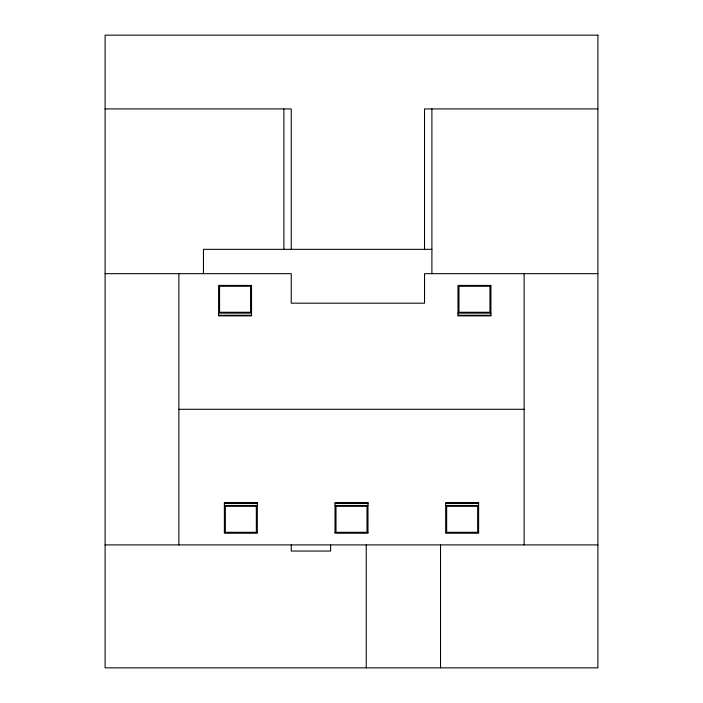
<?xml version="1.0" encoding="UTF-8"?>
<svg xmlns="http://www.w3.org/2000/svg" width="703" height="703" viewBox="0 0 703 703"><rect width="100%" height="100%" fill="white"/><g stroke="black" fill="none" stroke-linecap="round" stroke-linejoin="round"><path stroke-width="1.05" d="M105.107 108.921L291.253 108.921L291.253 249.512M597.893 108.921L424.533 108.921L424.533 249.512M431.906 249.328L203.466 249.328L203.466 273.669M105.107 273.669L291.253 273.669L291.253 303.178L424.533 303.178L424.533 273.669L597.893 273.669M218.589 313.116L251.542 313.116M457.978 313.116L490.922 313.116M218.589 315.252L251.542 315.252M457.978 315.252L490.922 315.252M178.878 409.287L524.122 409.287M224.371 503.339L257.324 503.339M335.023 503.339L367.977 503.339M445.676 503.339L478.629 503.339M224.371 505.466L257.324 505.466M335.023 505.466L367.977 505.466M445.676 505.466L478.629 505.466M224.371 532.549L257.324 532.549M335.023 532.549L367.977 532.549M445.676 532.549L478.629 532.549M105.107 544.904L597.893 544.904M524.122 273.669L524.122 544.904M440.517 544.904L440.517 667.85M431.906 108.921L431.906 273.669M366.254 544.904L366.254 667.85M330.595 544.904L330.595 551.047L291.253 551.047L291.253 544.904M283.88 108.921L283.88 249.512M178.878 273.669L178.878 544.904M597.893 35.15L105.107 35.15L105.107 667.85L597.893 667.85L597.893 35.15M251.542 285.427L218.589 285.427L218.589 315.867L251.542 315.867L251.542 285.427M490.922 285.427L457.978 285.427L457.978 315.867L490.922 315.867L490.922 285.427M250.558 286.279L219.573 286.279L219.573 312.264L250.558 312.264L250.558 286.279M489.938 286.279L458.962 286.279L458.962 312.264L489.938 312.264L489.938 286.279M257.324 502.724L224.371 502.724L224.371 533.155L257.324 533.155L257.324 502.724M367.977 502.724L335.023 502.724L335.023 533.155L367.977 533.155L367.977 502.724M478.629 502.724L445.676 502.724L445.676 533.155L478.629 533.155L478.629 502.724M256.34 506.318L225.355 506.318L225.355 532.303L256.34 532.303L256.34 506.318M366.992 506.318L336.008 506.318L336.008 532.303L366.992 532.303L366.992 506.318M477.645 506.318L446.66 506.318L446.66 532.303L477.645 532.303L477.645 506.318"/></g></svg>
